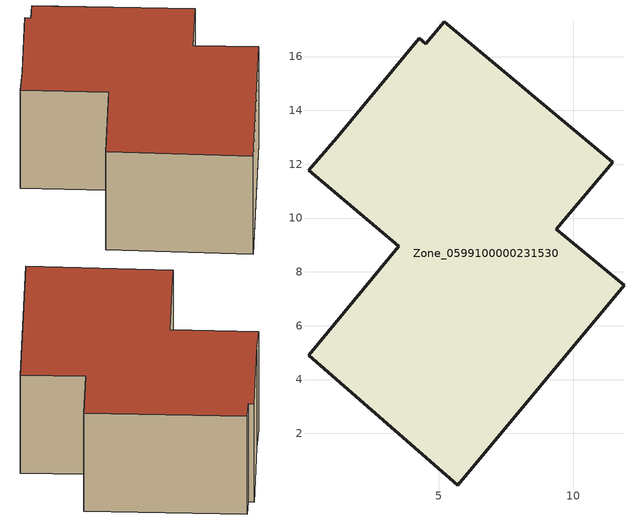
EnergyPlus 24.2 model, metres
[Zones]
Zone_0599100000231530
 floor ground (C_G): 5.21,17.29 11.47,12.08 9.38,9.58 11.89,7.5 5.72,0.08 0.17,4.9 3.52,8.95 0.17,11.78 1.23,13 4.29,16.68 4.52,16.48 z0
 wall outside (C_F): 11.47,12.08 5.21,17.29 4.52,16.48 4.29,16.68 1.23,13 0.17,11.78 3.52,8.95 0.17,4.9 5.72,0.08 11.89,7.5 9.38,9.58 11.47,12.08 z0:5.91
 roof outside (C_R): 4.52,16.48 4.29,16.68 1.23,13 0.17,11.78 3.52,8.95 0.17,4.9 5.72,0.08 11.89,7.5 9.38,9.58 11.47,12.08 5.21,17.29 z5.91
[BUILDING]
Pand.0599100000231530: North Axis=0; Terrain=City; Loads Convergence Tolerance Value=0.04; Temperature Convergence Tolerance Value=0.4; Solar Distribution=FullExterior; Maximum Number of Warmup Days=25; Minimum Number of Warmup Days=1
[Site:Location]
Rotterdam.The.Hague.AP_ZH_NLD Design_Conditions: Latitude=51.96; Longitude=4.45; Time Zone=1; Elevation=-4.5
[SITE:GROUNDTEMPERATURE:BUILDINGSURFACE]
18, 18, 18, 18, 18, 18, 18, 18, 18, 18, 18, 18
[MATERIAL] Thermal Absorptance=0.9; Solar Absorptance=0.7; Visible Absorptance=0.7
Name | Roughness | Thickness | Conductivity | Density | Specific Heat
G.D.1965-1974 | MediumSmooth | 0.15 | 0.882353 | 540 | 1210
F.D.1965-1974 | Rough | 0.3 | 0.697674 | 1920 | 840
R.D.1965-1974 | MediumRough | 0.2 | 0.232558 | 1500 | 1000
[CONSTRUCTION]
C_G: G.D.1965-1974
C_F: F.D.1965-1974
C_R: R.D.1965-1974
[ZONE]
Zone_0599100000231530: Type=1; Multiplier=1; Ceiling Height=Autocalculate; Volume=Autocalculate; Floor Area=autocalculate; Part of Total Floor Area=Yes
[ZONEINFILTRATION:DESIGNFLOWRATE]
Infil_Zone_0599100000231530: Zone or ZoneList or Space or SpaceList=Zone_0599100000231530; Schedule=AlwaysOn; Design Flow Rate Calculation Method=Flow/Area; Flow Rate per Floor Area=0.0042; Constant Term Coefficient=1; Temperature Term Coefficient=0; Velocity Term Coefficient=0; Velocity Squared Term Coefficient=0
[HVACTEMPLATE:ZONE:IDEALLOADSAIRSYSTEM]
Zone_0599100000231530: Maximum Heating Supply Air Temperature=50; Minimum Cooling Supply Air Temperature=13; Maximum Heating Supply Air Humidity Ratio=0.0156; Minimum Cooling Supply Air Humidity Ratio=0.0077; Heating Limit=NoLimit; Cooling Limit=NoLimit; Dehumidification Control Type=ConstantSensibleHeatRatio; Cooling Sensible Heat Ratio=0.7; Dehumidification Setpoint=60; Humidification Control Type=None; Humidification Setpoint=30; Outdoor Air Method=None; Outdoor Air Flow Rate per Person=0.00944; Outdoor Air Flow Rate per Zone Floor Area=0; Outdoor Air Flow Rate per Zone=0; Demand Controlled Ventilation Type=None; Outdoor Air Economizer Type=NoEconomizer; Heat Recovery Type=None; Sensible Heat Recovery Effectiveness=0.7; Latent Heat Recovery Effectiveness=0.65
[ZONECONTROL:THERMOSTAT]
ThermostatControl_Zone_0599100000231530: Zone or ZoneList=Zone_0599100000231530; Control Type Schedule=DualSetpointControlType; Control 1=Thermostat_Zone_0599100000231530; Temperature Difference Between Cutout And Setpoint=0
[THERMOSTATSETPOINT:DUALSETPOINT]
Thermostat_Zone_0599100000231530: Heating Setpoint Temperature Schedule=HeatingSetpoint_Zone_0599100000231530; Cooling Setpoint Temperature Schedule=CoolingSetpoint_Zone_0599100000231530
[SCHEDULE:COMPACT]
HeatingSetpoint_Zone_0599100000231530: Through: 12/31, For: AllDays, Until: 24:00, 21
CoolingSetpoint_Zone_0599100000231530: Through: 12/31, For: AllDays, Until: 24:00, 24
DualSetpointControlType: Through: 12/31, For: AllDays, Until: 24:00, 4
AlwaysOn: Through: 12/31, For: AllDays, Until: 24:00, 1
